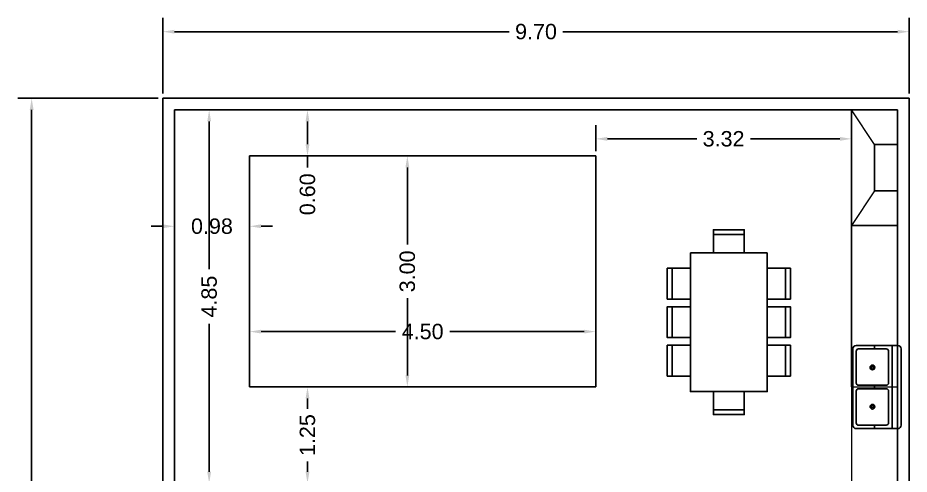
# Model space of a CAD drawing. Header units: metres. Extents: x -0.1 to 62.2, y 0 to 35.
# Drawn here: x 48.12 to 59.7, y 15.12 to 21.04 of the extents above; entities that cross this region are included whole.
import ezdxf

# ---------------------------------------------------------------- set-up
doc = ezdxf.new("R2010")
doc.units = ezdxf.units.M
doc.layers.add('cotas', color=2, linetype='Continuous', lineweight=13)
doc.layers.add('mobiliario', color=255, linetype='Continuous', lineweight=13)
doc.layers.add('muros', color=18, linetype='Continuous')
doc.styles.get("Standard").update_dxf_attribs({"font": 'arial.ttf'})
doc.dimstyles.new('CotaPequela', dxfattribs={"dimtxt": 0.2, "dimasz": 0.15, "dimexe": 0.18, "dimexo": 0.0625, "dimgap": 0.09, "dimtad": 0, "dimzin": 0, "dimdsep": 46, "dimtxsty": 'Standard', "dimcen": 0.09, "dimadec": 0, "dimazin": 0, "dimtfac": 1, "dimtofl": 0, "dimtmove": 0, "dimatfit": 3, "dimfxl": 1, "dimtolj": 1, "dimtzin": 0, "dimarcsym": 0})

# ---------------------------------------------------------------- blocks, each defined once
blk = doc.blocks.new('MHPLS505')
for p, q in [((-0.7, 0.737), (-0.3, 0.737)), ((-0.2, 0.737), (0.2, 0.737)), ((0.3, 0.737), (0.7, 0.737)), ((0.9, 0.5), (0.9, -0.5)), ((-1.137, -0.2), (-1.137, 0.2)), ((1.137, -0.2), (1.137, 0.2)), ((-0.7, -0.737), (-0.3, -0.737)), ((-0.2, -0.737), (0.2, -0.737)), ((0.3, -0.737), (0.7, -0.737))]:
    blk.add_line(p, q)
for points in [[(-0.7, 0.5), (-0.7, 0.8), (-0.3, 0.8), (-0.3, 0.5)], [(-0.2, 0.5), (-0.2, 0.8), (0.2, 0.8), (0.2, 0.5)], [(0.7, 0.5), (0.7, 0.8), (0.3, 0.8), (0.3, 0.5)], [(0.9, -0.5), (-0.9, -0.5), (-0.9, 0.5), (0.9, 0.5)], [(-0.9, -0.2), (-1.2, -0.2), (-1.2, 0.2), (-0.9, 0.2)], [(0.9, -0.2), (1.2, -0.2), (1.2, 0.2), (0.9, 0.2)], [(-0.7, -0.5), (-0.7, -0.8), (-0.3, -0.8), (-0.3, -0.5)], [(-0.2, -0.5), (-0.2, -0.8), (0.2, -0.8), (0.2, -0.5)], [(0.7, -0.5), (0.7, -0.8), (0.3, -0.8), (0.3, -0.5)]]:
    blk.add_lwpolyline(points)
blk = doc.blocks.new('2FREG')
for p, q in [((-0.54, -0.12), (0.54, -0.12)), ((-0.0225, -0.555), (-0.0225, -0.195)), ((0.0225, -0.195), (0.0225, -0.555))]:
    blk.add_line(p, q)
for points in [[(-0.495, 0), (0.495, 0)], [(-0.54, -0.585), (-0.54, -0.045)], [(0.54, -0.045), (0.54, -0.585)], [(-0.495, -0.555), (-0.495, -0.195)], [(-0.465, -0.165), (-0.0525, -0.165)], [(0.0525, -0.165), (0.465, -0.165)], [(0.495, -0.195), (0.495, -0.555)], [(0.495, -0.63), (-0.495, -0.63)], [(-0.0525, -0.585), (-0.465, -0.585)], [(0.465, -0.585), (0.0525, -0.585)]]:
    blk.add_lwpolyline(points)
for centre, radius in [((-0.255, -0.375), 0.03), ((0.255, -0.375), 0.03), ((-0.255, -0.375), 0.015), ((0.255, -0.375), 0.015)]:
    blk.add_circle(centre, radius)
for centre, radius, start, end in [((-0.495, -0.045), 0.045, 90, 180), ((0.495, -0.045), 0.045, 0, 90), ((-0.465, -0.195), 0.03, 90, 180), ((-0.0525, -0.195), 0.03, 0, 90), ((0.0525, -0.195), 0.03, 90, 180), ((0.465, -0.195), 0.03, 0, 90), ((-0.465, -0.555), 0.03, 180, 270), ((-0.0525, -0.555), 0.03, 270, 0), ((0.0525, -0.555), 0.03, 180, 270), ((0.465, -0.555), 0.03, 270, 0), ((-0.495, -0.585), 0.045, 180, 270), ((0.495, -0.585), 0.045, 270, 0)]:
    blk.add_arc(centre, radius, start, end)
blk = doc.blocks.new('*D83')
at = {"layer": 'cotas', "color": 0, "lineweight": -2, "transparency": 16777216}
for p, q in [((53.314, 19.252), (52.998, 19.252)), ((53.178, 19.102), (53.178, 18.102)), ((53.178, 16.402), (53.178, 17.403)), ((53.314, 16.252), (52.998, 16.252))]:
    blk.add_line(p, q, dxfattribs=at)
at = {"layer": 'cotas', "color": 0, "transparency": 16777216}
for points in [[(53.153, 19.102), (53.203, 19.102), (53.178, 19.252)], [(53.153, 16.402), (53.203, 16.402), (53.178, 16.252)]]:
    blk.add_solid(points, dxfattribs=at)
at = {"layer": 'Defpoints', "color": 0, "transparency": 16777216}
for p in [(53.377, 19.252), (53.178, 16.252), (53.377, 16.252)]:
    blk.add_point(p, dxfattribs=at)
at = {"layer": 'cotas', "color": 0, "transparency": 16777216, "insert": (53.178, 17.752), "char_height": 0.2, "attachment_point": 5, "rotation": 90}
blk.add_mtext('\\A1;3.00', dxfattribs=at)
blk = doc.blocks.new('*D90')
at = {"layer": 'cotas', "color": 0, "lineweight": -2, "transparency": 16777216}
for p, q in [((49.938, 20), (48.115, 20)), ((48.295, 19.85), (48.295, 10.429)), ((48.295, 0.15), (48.295, 9.571)), ((49.938, 0), (48.115, 0))]:
    blk.add_line(p, q, dxfattribs=at)
at = {"layer": 'cotas', "color": 0, "transparency": 16777216}
for points in [[(48.27, 19.85), (48.32, 19.85), (48.295, 20)], [(48.27, 0.15), (48.32, 0.15), (48.295, 0)]]:
    blk.add_solid(points, dxfattribs=at)
at = {"layer": 'Defpoints', "color": 0, "transparency": 16777216}
for p in [(50, 20), (50, 0), (48.295, 0)]:
    blk.add_point(p, dxfattribs=at)
at = {"layer": 'cotas', "color": 0, "transparency": 16777216, "insert": (48.295, 10), "char_height": 0.2, "attachment_point": 5, "rotation": 90}
blk.add_mtext('\\A1;20.00', dxfattribs=at)
blk = doc.blocks.new('*D96')
at = {"layer": 'cotas', "color": 0, "lineweight": -2, "transparency": 16777216}
for p, q in [((51.127, 17.69), (51.127, 16.79)), ((55.627, 17.69), (55.627, 16.79)), ((51.277, 16.97), (53.023, 16.97)), ((55.477, 16.97), (53.73, 16.97))]:
    blk.add_line(p, q, dxfattribs=at)
at = {"layer": 'cotas', "color": 0, "transparency": 16777216}
for points in [[(51.277, 16.995), (51.277, 16.945), (51.127, 16.97)], [(55.477, 16.995), (55.477, 16.945), (55.627, 16.97)]]:
    blk.add_solid(points, dxfattribs=at)
at = {"layer": 'Defpoints', "color": 0, "transparency": 16777216}
for p in [(51.127, 17.752), (55.627, 17.752), (55.627, 16.97)]:
    blk.add_point(p, dxfattribs=at)
at = {"layer": 'cotas', "color": 0, "transparency": 16777216, "insert": (53.377, 16.97), "char_height": 0.2, "attachment_point": 5}
blk.add_mtext('\\A1;4.50', dxfattribs=at)
blk = doc.blocks.new('*D104')
at = {"layer": 'cotas', "color": 0, "lineweight": -2, "transparency": 16777216}
for p, q in [((55.627, 19.315), (55.627, 19.653)), ((58.95, 19.315), (58.95, 19.653)), ((55.777, 19.473), (56.94, 19.473)), ((58.8, 19.473), (57.637, 19.473))]:
    blk.add_line(p, q, dxfattribs=at)
at = {"layer": 'cotas', "color": 0, "transparency": 16777216}
for points in [[(55.777, 19.498), (55.777, 19.448), (55.627, 19.473)], [(58.8, 19.498), (58.8, 19.448), (58.95, 19.473)]]:
    blk.add_solid(points, dxfattribs=at)
at = {"layer": 'Defpoints', "color": 0, "transparency": 16777216}
for p in [(58.95, 19.473), (55.627, 19.252), (58.95, 19.252)]:
    blk.add_point(p, dxfattribs=at)
at = {"layer": 'cotas', "color": 0, "transparency": 16777216, "insert": (57.288, 19.473), "char_height": 0.2, "attachment_point": 5}
blk.add_mtext('\\A1;3.32', dxfattribs=at)
blk = doc.blocks.new('*D106')
at = {"layer": 'cotas', "color": 0, "lineweight": -2, "transparency": 16777216}
for p, q in [((50.539, 19.85), (50.422, 19.85)), ((50.602, 19.7), (50.602, 17.78)), ((50.602, 15.15), (50.602, 17.07)), ((50.539, 15), (50.422, 15))]:
    blk.add_line(p, q, dxfattribs=at)
at = {"layer": 'cotas', "color": 0, "transparency": 16777216}
for points in [[(50.577, 19.7), (50.627, 19.7), (50.602, 19.85)], [(50.577, 15.15), (50.627, 15.15), (50.602, 15)]]:
    blk.add_solid(points, dxfattribs=at)
at = {"layer": 'Defpoints', "color": 0, "transparency": 16777216}
for p in [(50.602, 19.85), (50.602, 15), (50.602, 15)]:
    blk.add_point(p, dxfattribs=at)
at = {"layer": 'cotas', "color": 0, "transparency": 16777216, "insert": (50.602, 17.425), "char_height": 0.2, "attachment_point": 5, "rotation": 90}
blk.add_mtext('\\A1;4.85', dxfattribs=at)
blk = doc.blocks.new('*D107')
at = {"layer": 'cotas', "color": 0, "lineweight": -2, "transparency": 16777216}
for p, q in [((50, 20.062), (50, 21.045)), ((59.7, 20.062), (59.7, 21.045)), ((50.15, 20.865), (54.501, 20.865)), ((59.55, 20.865), (55.199, 20.865))]:
    blk.add_line(p, q, dxfattribs=at)
at = {"layer": 'cotas', "color": 0, "transparency": 16777216}
for points in [[(50.15, 20.89), (50.15, 20.84), (50, 20.865)], [(59.55, 20.89), (59.55, 20.84), (59.7, 20.865)]]:
    blk.add_solid(points, dxfattribs=at)
at = {"layer": 'Defpoints', "color": 0, "transparency": 16777216}
for p in [(59.7, 20.865), (50, 20), (59.7, 20)]:
    blk.add_point(p, dxfattribs=at)
at = {"layer": 'cotas', "color": 0, "transparency": 16777216, "insert": (54.85, 20.865), "char_height": 0.2, "attachment_point": 5}
blk.add_mtext('\\A1;9.70', dxfattribs=at)
blk = doc.blocks.new('*D110')
at = {"layer": 'cotas', "color": 0, "lineweight": -2, "transparency": 16777216}
for p, q in [((52.938, 19.85), (51.7, 19.85)), ((51.88, 19.7), (51.88, 19.402)), ((52.938, 19.252), (51.7, 19.252)), ((51.88, 19.252), (51.88, 19.102))]:
    blk.add_line(p, q, dxfattribs=at)
at = {"layer": 'cotas', "color": 0, "transparency": 16777216}
for points in [[(51.855, 19.7), (51.905, 19.7), (51.88, 19.85)], [(51.855, 19.402), (51.905, 19.402), (51.88, 19.252)]]:
    blk.add_solid(points, dxfattribs=at)
at = {"layer": 'Defpoints', "color": 0, "transparency": 16777216}
for p in [(53, 19.85), (51.88, 19.252), (53, 19.252)]:
    blk.add_point(p, dxfattribs=at)
at = {"layer": 'cotas', "color": 0, "transparency": 16777216, "insert": (51.88, 18.753), "char_height": 0.2, "attachment_point": 5, "rotation": 90}
blk.add_mtext('\\A1;0.60', dxfattribs=at)
blk = doc.blocks.new('*D111')
at = {"layer": 'cotas', "color": 0, "lineweight": -2, "transparency": 16777216}
for p, q in [((51.817, 16.252), (51.7, 16.252)), ((51.88, 16.102), (51.88, 15.967)), ((51.88, 15.15), (51.88, 15.285)), ((51.817, 15), (51.7, 15))]:
    blk.add_line(p, q, dxfattribs=at)
at = {"layer": 'cotas', "color": 0, "transparency": 16777216}
for points in [[(51.855, 16.102), (51.905, 16.102), (51.88, 16.252)], [(51.855, 15.15), (51.905, 15.15), (51.88, 15)]]:
    blk.add_solid(points, dxfattribs=at)
at = {"layer": 'Defpoints', "color": 0, "transparency": 16777216}
for p in [(51.88, 16.252), (51.88, 15), (51.88, 15)]:
    blk.add_point(p, dxfattribs=at)
at = {"layer": 'cotas', "color": 0, "transparency": 16777216, "insert": (51.88, 15.626), "char_height": 0.2, "attachment_point": 5, "rotation": 90}
blk.add_mtext('\\A1;1.25', dxfattribs=at)
blk = doc.blocks.new('*D113')
at = {"layer": 'cotas', "color": 0, "lineweight": -2, "transparency": 16777216}
for p, q in [((50.15, 17.82), (50.15, 18.518)), ((51.127, 17.815), (51.127, 18.518)), ((50, 18.338), (49.85, 18.338)), ((51.277, 18.338), (51.427, 18.338))]:
    blk.add_line(p, q, dxfattribs=at)
at = {"layer": 'cotas', "color": 0, "transparency": 16777216}
for points in [[(50, 18.363), (50, 18.313), (50.15, 18.338)], [(51.277, 18.363), (51.277, 18.313), (51.127, 18.338)]]:
    blk.add_solid(points, dxfattribs=at)
at = {"layer": 'Defpoints', "color": 0, "transparency": 16777216}
for p in [(51.127, 18.338), (50.15, 17.758), (51.127, 17.752)]:
    blk.add_point(p, dxfattribs=at)
at = {"layer": 'cotas', "color": 0, "transparency": 16777216, "insert": (50.638, 18.338), "char_height": 0.2, "attachment_point": 5}
blk.add_mtext('\\A1;0.98', dxfattribs=at)

msp = doc.modelspace()

# ---------------------------------------------------------------- hatches: boundary and pattern name
at = {"layer": 'mobiliario'}
h = msp.add_hatch(dxfattribs=at)
h.set_pattern_fill('ANGLE', color=0)
h.set_pattern_definition([(0, (0, 0), (0, 6.985), [5.08, -1.905]), (90, (0, 0), (-6.985, 4e-16), [5.08, -1.905])])
h.paths.add_polyline_path([(51.127, 16.252), (51.127, 19.252), (55.627, 19.252), (55.627, 16.252)], flags=16)
h.paths.add_polyline_path([(50.653, 14.787), (50.653, 14.777), (50.656, 14.752), (50.664, 14.682), (50.669, 14.625), (50.669, 14.585), (50.669, 14.546), (50.664, 14.488), (50.656, 14.419), (50.653, 14.393), (50.653, 14.384), (50.599, 14.384), (50.221, 14.384), (50.221, 14.787), (50.596, 14.787)], flags=16)
h.paths.add_polyline_path([(50.599, 14.787), (50.599, 14.384), (50.596, 14.384), (50.596, 14.385), (50.596, 14.787)], flags=0)
h.paths.add_polyline_path([(52.218, 14.331), (52.218, 13.431), (50.887, 13.431), (50.818, 13.311), (50.749, 13.431), (50.218, 13.431), (50.218, 14.331)], flags=16)
h.paths.add_polyline_path([(53.097, 14.433), (53.204, 14.431, -0.41131), (53.237, 14.397), (53.235, 14.017, -0.411531), (53.202, 13.984), (53.095, 13.983, -0.389852), (53.067, 14.009), (53.069, 14.405, -0.414214)], flags=16)
h.paths.add_polyline_path([(53.144, 14.433), (53.428, 14.431), (53.43, 14.74, -0.414214), (53.475, 14.784), (54.002, 14.782, -0.414214), (54.047, 14.737), (54.042, 13.648, -0.414214), (53.996, 13.603), (53.469, 13.606, -0.414214), (53.424, 13.651), (53.426, 13.981), (53.151, 13.983, 0.414214), (53.179, 14.011), (53.181, 14.404, 0.413275), (53.153, 14.432)], flags=16)
h.paths.add_polyline_path([(51.596, 11.944), (52.163, 11.944, -0.414214), (52.195, 11.912), (52.195, 11.555, -0.414214), (52.163, 11.524), (51.596, 11.524, -0.414214), (51.565, 11.555), (51.565, 11.912, -0.414214)], flags=16)
h.paths.add_polyline_path([(51.617, 11.828), (52.142, 11.828, -0.414214), (52.163, 11.807), (52.163, 11.576, -0.414214), (52.142, 11.555), (51.617, 11.555, -0.414214), (51.596, 11.576), (51.596, 11.807, -0.414214)], flags=0)
h.paths.add_polyline_path([(52.698, 11.953), (52.948, 11.953), (52.948, 11.353), (52.698, 11.353)], flags=16)
h.paths.add_polyline_path([(51.901, 11.692, -1), (51.859, 11.692, -1)], flags=0)
h.paths.add_polyline_path([(51.89, 11.692, -1), (51.869, 11.692, -1)], flags=0)
h.paths.add_polyline_path([(55.841, 14.81), (56.441, 14.81), (56.441, 14.21), (56.441, 14.16), (55.941, 14.16), (55.941, 14.135), (55.891, 14.135), (55.891, 14.16), (55.841, 14.16), (55.841, 14.2)], flags=16)
h.paths.add_polyline_path([(55.841, 14.21), (56.391, 14.21), (56.391, 14.2), (55.891, 14.2)], flags=0)
h.paths.add_polyline_path([(55.891, 14.2), (55.891, 14.21), (56.391, 14.21), (56.441, 14.2)], flags=0)
h.paths.add_polyline_path([(56.556, 16.392), (56.556, 16.792), (56.856, 16.792), (56.856, 16.892), (56.556, 16.892), (56.556, 17.292), (56.856, 17.292), (56.856, 17.392), (56.556, 17.392), (56.556, 17.792), (56.856, 17.792), (56.856, 17.992), (57.156, 17.992), (57.156, 18.292), (57.556, 18.292), (57.556, 17.992), (57.856, 17.992), (57.856, 17.792), (58.156, 17.792), (58.156, 17.392), (57.856, 17.392), (57.856, 17.292), (58.156, 17.292), (58.156, 16.892), (57.856, 16.892), (57.856, 16.792), (58.156, 16.792), (58.156, 16.392), (57.856, 16.392), (57.856, 16.192), (57.556, 16.192), (57.556, 15.892), (57.156, 15.892), (57.156, 16.192), (56.856, 16.192), (56.856, 16.392)], flags=16)
h.paths.add_polyline_path([(52.019, 9.504, 0.472458), (51.995, 9.484), (51.995, 9.452), (52.343, 9.452), (52.343, 9.484, 0.472459), (52.319, 9.504, -0.097656)], flags=16)
h.paths.add_polyline_path([(52.169, 9.921, -0.238102), (52.261, 9.875, -0.095251), (52.305, 9.789, -0.111509), (52.305, 9.683, -0.202214), (52.231, 9.577, -0.126952), (52.169, 9.561, -0.126952), (52.107, 9.577, -0.202209), (52.032, 9.683, -0.111512), (52.033, 9.789, -0.095246), (52.077, 9.875, -0.238112)], flags=16)
edge = h.paths.add_edge_path(flags=16)
edge.add_ellipse((51.451, 9.593), major_axis=(-0.003, 0.26), ratio=0.721154, start_angle=237.2903, end_angle=482.7097, ccw=False)
edge.add_line((51.611, 9.454), (51.538, 9.293))
edge.add_arc((51.739, 9.203), 0.22, 155.9036, 168.0401)
edge.add_arc((51.455, 9.263), 0.07, 193.4689, 348.0401, ccw=False)
edge.add_arc((51.173, 9.195), 0.22, 13.4689, 25.6055)
edge.add_line((51.372, 9.29), (51.295, 9.45))
edge = h.paths.add_edge_path(flags=0)
edge.add_spline(control_points=[(51.453, 9.428), (51.483, 9.428), (51.515, 9.429), (51.568, 9.47), (51.586, 9.524), (51.59, 9.637), (51.575, 9.694), (51.526, 9.774), (51.493, 9.797), (51.433, 9.807), (51.403, 9.796), (51.346, 9.738), (51.323, 9.688), (51.309, 9.578), (51.318, 9.519), (51.361, 9.428), (51.393, 9.427), (51.433, 9.428), (51.443, 9.428), (51.453, 9.428)], knot_values=[0, 0, 0, 0, 0.75367, 0.75367, 1.507341, 1.507341, 2.261011, 2.261011, 3.014681, 3.014681, 3.768352, 3.768352, 4.522022, 4.522022, 5.275692, 5.275692, 6.029363, 6.029363, 6.283185, 6.283185, 6.283185, 6.283185], degree=3, periodic=0)
h.paths.add_polyline_path([(52.169, 9.582, 0.05862), (52.186, 9.584, 0.801198), (52.185, 9.587), (52.169, 9.595), (52.151, 9.587, 0.430388), (52.152, 9.584, 0.05862)], flags=0)
h.paths.add_polyline_path([(52.705, 9.811), (52.955, 9.811), (52.955, 9.211), (52.705, 9.211)], flags=16)
h.paths.add_polyline_path([(51.476, 9.593), (51.476, 9.565, -0.414214), (51.456, 9.544), (51.447, 9.544, -0.414214), (51.426, 9.564), (51.426, 9.592, -1)], flags=0)
h.paths.add_polyline_path([(56.462, 12.479), (56.497, 12.443, 0.086815), (56.434, 12.354), (56.497, 12.343, -0.414214), (56.597, 12.443), (56.82, 12.443, -0.244926), (56.902, 12.401, -0.314828), (56.902, 12.036, -0.244926), (56.82, 11.993), (56.597, 11.993, -0.414214), (56.497, 12.093), (56.434, 12.083, 0.087067), (56.497, 11.993), (56.462, 11.958, -0.414214)], flags=16)
h.paths.add_polyline_path([(57.05, 13.35), (58.05, 13.35), (58.05, 11.85), (57.05, 11.85)], flags=16)
h.paths.add_polyline_path([(52.423, 9.222), (52.419, 9.383, 0.384532), (52.401, 9.403, 0.0016), (52.383, 9.404, -0.081859), (52.386, 9.382), (52.386, 9.202), (52.403, 9.202, 0.421204)], flags=16)
h.paths.add_polyline_path([(52.086, 9.411, -0.006686), (52.164, 9.412), (52.086, 9.417)], flags=16)
h.paths.add_polyline_path([(52.288, 9.452), (52.288, 9.413), (52.251, 9.413), (52.251, 9.452), (52.049, 9.452), (52.049, 9.417), (52.049, 9.417), (52.086, 9.413), (52.049, 9.413), (52.021, 9.417, 0.216674), (51.995, 9.405, 0.181301), (51.986, 9.382), (51.986, 9.382, -0.203745), (51.997, 9.407, -0.194078), (52.021, 9.417), (52.049, 9.417), (52.049, 9.452)], flags=16)
h.paths.add_polyline_path([(51.391, 9.382, -1), (51.376, 9.382, -1)], flags=0)
h.paths.add_polyline_path([(51.531, 9.384, -1), (51.516, 9.384, -1)], flags=0)
h.paths.add_polyline_path([(51.48, 9.263, -1), (51.43, 9.263, -1)], flags=0)
h.paths.add_polyline_path([(57.41, 13.309), (58.02, 13.314), (58.026, 12.603), (57.416, 12.598)], flags=0)
h.paths.add_polyline_path([(57.628, 13.132, -1), (57.475, 13.132, -1)], flags=0)
h.paths.add_polyline_path([(57.681, 12.789, -1), (57.478, 12.789, -1)], flags=0)
h.paths.add_polyline_path([(57.882, 13.109, -1), (57.679, 13.109, -1)], flags=0)
h.paths.add_polyline_path([(57.885, 12.766, -1), (57.732, 12.766, -1)], flags=0)
h.paths.add_polyline_path([(57.378, 11.717, -0.314828), (57.742, 11.717, -0.244926), (57.785, 11.635), (57.785, 11.413, -0.414214), (57.685, 11.313), (57.695, 11.25, 0.087067), (57.785, 11.313), (57.82, 11.277, -0.414214), (57.3, 11.277), (57.335, 11.313, 0.086815), (57.425, 11.25), (57.435, 11.313, -0.414214), (57.335, 11.413), (57.335, 11.635, -0.244926)], flags=16)
h.paths.add_polyline_path([(56.598, 10.622), (56.998, 10.622), (56.998, 10.322), (57.098, 10.322), (57.098, 10.622), (57.498, 10.622), (57.498, 10.322), (57.598, 10.322), (57.598, 10.622), (57.998, 10.622), (57.998, 10.322), (58.198, 10.322), (58.198, 10.022), (58.498, 10.022), (58.498, 9.622), (58.198, 9.622), (58.198, 9.322), (57.998, 9.322), (57.998, 9.022), (57.598, 9.022), (57.598, 9.322), (57.498, 9.322), (57.498, 9.022), (57.098, 9.022), (57.098, 9.322), (56.998, 9.322), (56.998, 9.022), (56.598, 9.022), (56.598, 9.322), (56.398, 9.322), (56.398, 9.622), (56.098, 9.622), (56.098, 10.022), (56.398, 10.022), (56.398, 10.322), (56.598, 10.322)], flags=16)
h.paths.add_polyline_path([(50.623, 7.809), (50.623, 7.759), (50.673, 7.759), (50.673, 7.359), (50.623, 7.359), (50.623, 7.309), (50.223, 7.309), (50.223, 7.809)], flags=16)
h.paths.add_polyline_path([(54.373, 8.405), (54.669, 8.405), (54.669, 5.409), (54.373, 5.409)], flags=16)
h.paths.add_polyline_path([(53.78, 7.951), (54.08, 7.951), (54.08, 6.451), (53.78, 6.451)], flags=16)
h.paths.add_polyline_path([(52.126, 7.259), (52.126, 5.909), (52.076, 5.909), (50.223, 5.909), (50.223, 6.679), (50.223, 7.259)], flags=16)
h.paths.add_polyline_path([(56.78, 8.252), (58.58, 8.252), (58.58, 7.552), (56.78, 7.552)], flags=16)
h.paths.add_polyline_path([(57.31, 8.112, 0.414214), (57.38, 8.182, 0.415321), (57.45, 8.112, 0.417898), (57.38, 8.041), (57.38, 8.042, 0.41578), (57.31, 8.112)], flags=0)
h.paths.add_polyline_path([(53.304, 6.321), (53.7, 6.319, -0.414214), (53.728, 6.291), (53.726, 6.184, -0.41131), (53.692, 6.151), (53.312, 6.153, -0.411531), (53.279, 6.187), (53.278, 6.293, -0.389852)], flags=16)
h.paths.add_polyline_path([(53.279, 6.237, 0.414214), (53.306, 6.209), (53.699, 6.207, 0.413275), (53.727, 6.235), (53.728, 6.244), (53.726, 5.96), (54.035, 5.958, -0.414214), (54.079, 5.913), (54.076, 5.386, -0.414214), (54.031, 5.341), (52.943, 5.347, -0.414214), (52.898, 5.392), (52.901, 5.92, -0.414214), (52.946, 5.964), (53.276, 5.962)], flags=16)
h.paths.add_polyline_path([(50.623, 5.859), (50.623, 5.809), (50.673, 5.809), (50.673, 5.409), (50.623, 5.409), (50.623, 5.359), (50.223, 5.359), (50.223, 5.859)], flags=16)
h.paths.add_polyline_path([(58.05, 8.112, -0.4104), (57.98, 8.181), (57.98, 8.041, -0.415819)], flags=0)
h.paths.add_polyline_path([(56.731, 6.889), (57.831, 6.889), (57.831, 5.789), (56.731, 5.789)], flags=16)
h.paths.add_polyline_path([(59.437, 7.871, -1), (58.67, 7.871, -1)], flags=16)
h.paths.add_polyline_path([(51.15, 4.815), (51.15, 4.732), (51.74, 4.852), (52.411, 4.718, -0.328924), (52.508, 4.612), (52.561, 4.094), (52.609, 3.196, -0.382074), (52.607, 3.094), (52.607, 0.869, -0.387119), (52.664, 0.806), (52.601, 0.325, -0.376715), (52.541, 0.273), (51.747, 0.273), (50.953, 0.273, -0.376715), (50.893, 0.325), (50.831, 0.806, -0.389619), (50.888, 0.869), (50.888, 3.094, -0.41791), (50.892, 3.202), (50.956, 3.253), (50.956, 3.5), (50.902, 3.503), (50.933, 4.094), (50.942, 4.183), (50.878, 4.255, -0.212972), (50.87, 4.278), (50.905, 4.621, -0.327162), (51.066, 4.798)], flags=16)
h.paths.add_polyline_path([(51.402, 4.749), (51.402, 4.782), (51.401, 4.781), (51.401, 4.75)], flags=0)
h.paths.add_polyline_path([(52.541, 0.443), (52.548, 0.488), (52.541, 0.482)], flags=0)
h.paths.add_polyline_path([(51.512, 4.75), (51.747, 4.75), (51.983, 4.75, -0.371201), (52.102, 4.647), (52.247, 3.682, -0.070341), (52.539, 3.5), (52.539, 3.253), (52.503, 3.282), (52.481, 3.202), (52.501, 3.112), (52.539, 3.093), (52.539, 1.03, -0.223366), (50.956, 1.03), (50.953, 0.482), (51.004, 0.443, 0.415509), (51.033, 0.414), (51.349, 0.414), (51.388, 0.363), (51.747, 0.363), (52.106, 0.363), (52.145, 0.414), (52.439, 0.414), (52.413, 0.363), (51.747, 0.363), (51.033, 0.363, -0.415509), (50.953, 0.443), (50.946, 0.488), (50.953, 0.482), (50.956, 1.03), (50.956, 3.093), (50.993, 3.112), (51.013, 3.202), (51.114, 2.833), (51.114, 1.667), (50.978, 1.192), (50.978, 2.035), (50.956, 2.035), (50.956, 1.03), (51.137, 1.664), (51.137, 2.836), (50.956, 3.5, -0.070341), (51.248, 3.682), (51.393, 4.647, -0.371201)], flags=0)
h.paths.add_polyline_path([(58.531, 6.889), (59.231, 6.889), (59.231, 5.089), (58.531, 5.089), (58.531, 4.389), (56.731, 4.389), (56.731, 5.089), (58.531, 5.089)], flags=16)
h.paths.add_polyline_path([(59.161, 6.289), (59.161, 6.289, 0.415321), (59.091, 6.219, 0.41618), (59.021, 6.289), (59.021, 6.289, 0.415321), (59.091, 6.36, 0.415321)], flags=0)
h.paths.add_polyline_path([(59.161, 5.689), (59.091, 5.689), (59.091, 5.619, -0.415063)], flags=0)
h.paths.add_polyline_path([(52.461, 3.48, -0.303366), (52.475, 3.438), (52.346, 2.965, -0.430531), (52.244, 2.91, 0.162221), (51.251, 2.91, -0.408877), (51.15, 2.96), (51.15, 1.593, -0.324121), (51.194, 1.608, 0.141442), (52.302, 1.609, -0.415146), (52.352, 1.582), (52.494, 1.084, -0.376879), (52.471, 1.037, -0.206301), (51.025, 1.036, -0.377184), (51.003, 1.084), (51.145, 1.581, -0.079996), (51.15, 1.593), (51.15, 2.959), (51.019, 3.438, -0.303366), (51.033, 3.48, -0.341899)], flags=0)
h.paths.add_polyline_path([(57.331, 4.459), (57.331, 4.529), (57.261, 4.529, -0.415063)], flags=0)
h.paths.add_polyline_path([(57.931, 4.599, 0.415321), (58.002, 4.529, 0.415321), (57.931, 4.459), (57.931, 4.459, 0.415321), (57.861, 4.529, 0.41618), (57.931, 4.599)], flags=0)
h.paths.add_polyline_path([(52.516, 1.192), (52.38, 1.667), (52.38, 2.134), (52.516, 2.035)], flags=0)
h.paths.add_polyline_path([(58.601, 5.019), (59.231, 5.019), (59.231, 4.389), (58.601, 4.389)], flags=16)
h.paths.add_polyline_path([(59.423, 3.825, -1), (58.655, 3.825, -1)], flags=16)
h.paths.add_polyline_path([(51.821, 0.481), (51.821, 0.464), (51.673, 0.464), (51.673, 0.481)], flags=0)

# ---------------------------------------------------------------- linework, layer by layer
at = {"layer": 'mobiliario', "color": 0}
for p, q in [((59.25, 19.4), (58.95, 19.85)), ((59.25, 18.8), (58.95, 18.35)), ((58.95, 16.252), (59.55, 16.252)), ((58.95, 16.252), (58.95, 15))]:
    msp.add_line(p, q, dxfattribs=at)
at = {"layer": 'muros', "color": 0}
for p, q in [((59.7, 20), (50, 20)), ((50, 20), (50, 0)), ((59.7, 0), (59.7, 20)), ((50.15, 19.85), (50.15, 15)), ((59.55, 19.85), (50.15, 19.85)), ((58.95, 16.252), (58.95, 19.85)), ((59.55, 15), (59.55, 19.85)), ((59.55, 19.4), (59.25, 19.4)), ((59.25, 18.8), (59.25, 19.4)), ((51.127, 19.252), (51.127, 16.252)), ((55.627, 19.252), (51.127, 19.252)), ((55.627, 19.252), (55.627, 16.252)), ((59.55, 18.8), (59.25, 18.8)), ((59.55, 18.35), (58.95, 18.35)), ((59.25, 16.745), (59.25, 16.79)), ((59.25, 16.493), (59.25, 16.516)), ((55.627, 16.252), (51.127, 16.252)), ((59.25, 16.227), (59.25, 16.272)), ((59.25, 15.983), (59.25, 16.006)), ((59.25, 15.71), (59.25, 15.755))]:
    msp.add_line(p, q, dxfattribs=at)

# ---------------------------------------------------------------- block references
for name, p, rotation in [('MHPLS505', (57.356, 17.092), 90), ('2FREG', (59.597, 16.25), 270)]:
    msp.add_blockref(name, p, dxfattribs=dict(rotation=rotation))

# ---------------------------------------------------------------- dimensions: what is measured, and where the dimension line sits
at = {"layer": 'cotas', "color": 0}
for base, p1, p2, picture, middle in [((59.7, 20.865), (50, 20), (59.7, 20), '*D107', (54.85, 20.865)), ((58.95, 19.473), (55.627, 19.252), (58.95, 19.252), '*D104', (57.288, 19.473)), ((51.127, 18.338), (50.15, 17.758), (51.127, 17.752), '*D113', (50.638, 18.338)), ((55.627, 16.97), (51.127, 17.752), (55.627, 17.752), '*D96', (53.377, 16.97))]:
    dim = msp.add_linear_dim(base=base, p1=p1, p2=p2, dimstyle='CotaPequela', dxfattribs=at)
    dim.commit()
    dim.dimension.update_dxf_attribs({"geometry": picture, "text_midpoint": middle})
for base, p1, p2, picture, middle in [((48.295, 0), (50, 20), (50, 0), '*D90', (48.295, 10)), ((50.602, 15), (50.602, 19.85), (50.602, 15), '*D106', (50.602, 17.425)), ((51.88, 19.252), (53, 19.85), (53, 19.252), '*D110', (51.88, 18.753)), ((53.178, 16.252), (53.377, 19.252), (53.377, 16.252), '*D83', (53.178, 17.752)), ((51.88, 15), (51.88, 16.252), (51.88, 15), '*D111', (51.88, 15.626))]:
    dim = msp.add_linear_dim(base=base, p1=p1, p2=p2, angle=90, dimstyle='CotaPequela', dxfattribs=at)
    dim.commit()
    dim.dimension.update_dxf_attribs({"geometry": picture, "text_midpoint": middle})

doc.saveas('drawing.dxf')
